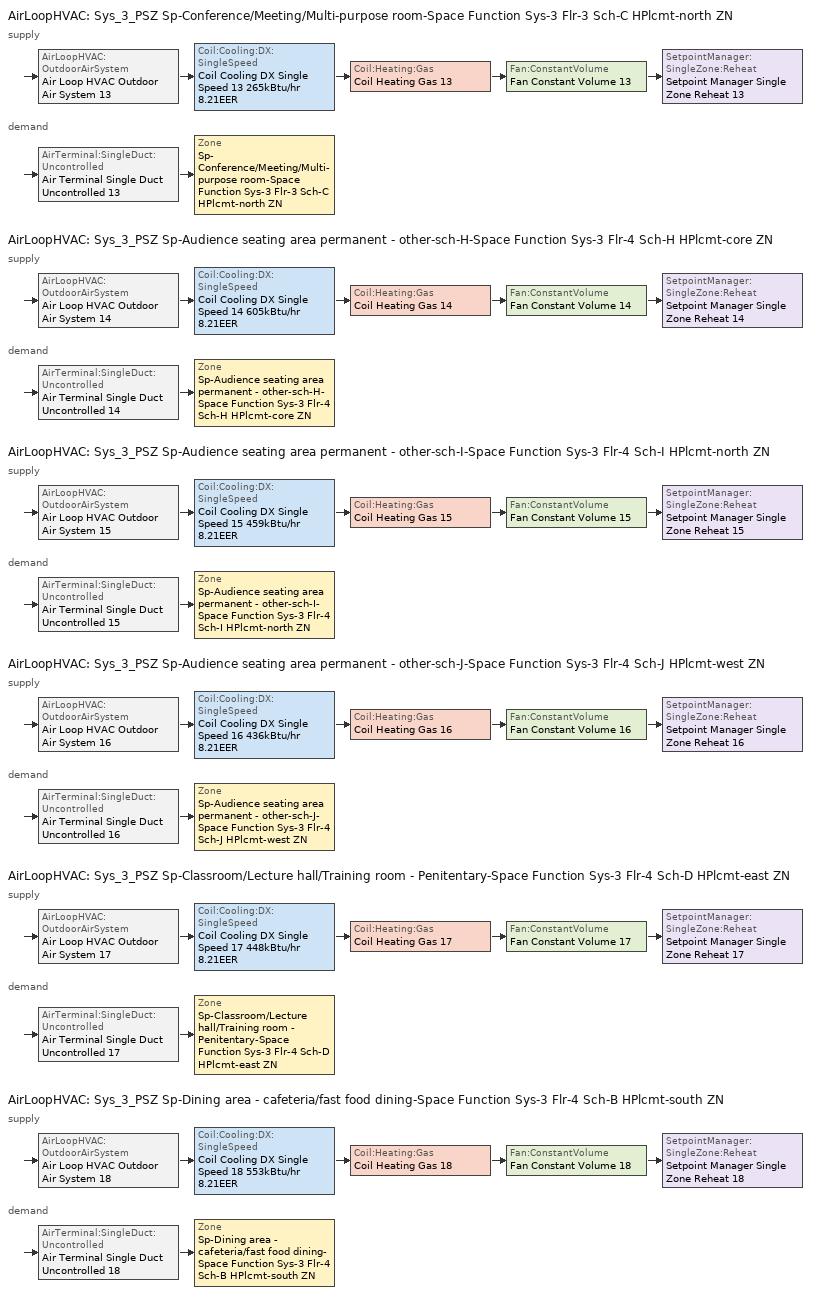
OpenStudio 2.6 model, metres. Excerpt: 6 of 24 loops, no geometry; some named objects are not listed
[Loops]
AirLoopHVAC 'Sys_3_PSZ Sp-Conference/Meeting/Multi-purpose room-Space Function Sys-3 Flr-3 Sch-C HPlcmt-north ZN'
 supply: AirLoopHVAC:OutdoorAirSystem 'Air Loop HVAC Outdoor Air System 13' > Coil:Cooling:DX:SingleSpeed 'Coil Cooling DX Single Speed 13 265kBtu/hr 8.21EER' > Coil:Heating:Gas 'Coil Heating Gas 13' > Fan:ConstantVolume 'Fan Constant Volume 13' > SetpointManager:SingleZone:Reheat 'Setpoint Manager Single Zone Reheat 13'
 demand: AirTerminal:SingleDuct:Uncontrolled 'Air Terminal Single Duct Uncontrolled 13' > Zone 'Sp-Conference/Meeting/Multi-purpose room-Space Function Sys-3 Flr-3 Sch-C HPlcmt-north ZN'
AirLoopHVAC 'Sys_3_PSZ Sp-Audience seating area permanent - other-sch-H-Space Function Sys-3 Flr-4 Sch-H HPlcmt-core ZN'
 supply: AirLoopHVAC:OutdoorAirSystem 'Air Loop HVAC Outdoor Air System 14' > Coil:Cooling:DX:SingleSpeed 'Coil Cooling DX Single Speed 14 605kBtu/hr 8.21EER' > Coil:Heating:Gas 'Coil Heating Gas 14' > Fan:ConstantVolume 'Fan Constant Volume 14' > SetpointManager:SingleZone:Reheat 'Setpoint Manager Single Zone Reheat 14'
 demand: AirTerminal:SingleDuct:Uncontrolled 'Air Terminal Single Duct Uncontrolled 14' > Zone 'Sp-Audience seating area permanent - other-sch-H-Space Function Sys-3 Flr-4 Sch-H HPlcmt-core ZN'
AirLoopHVAC 'Sys_3_PSZ Sp-Audience seating area permanent - other-sch-I-Space Function Sys-3 Flr-4 Sch-I HPlcmt-north ZN'
 supply: AirLoopHVAC:OutdoorAirSystem 'Air Loop HVAC Outdoor Air System 15' > Coil:Cooling:DX:SingleSpeed 'Coil Cooling DX Single Speed 15 459kBtu/hr 8.21EER' > Coil:Heating:Gas 'Coil Heating Gas 15' > Fan:ConstantVolume 'Fan Constant Volume 15' > SetpointManager:SingleZone:Reheat 'Setpoint Manager Single Zone Reheat 15'
 demand: AirTerminal:SingleDuct:Uncontrolled 'Air Terminal Single Duct Uncontrolled 15' > Zone 'Sp-Audience seating area permanent - other-sch-I-Space Function Sys-3 Flr-4 Sch-I HPlcmt-north ZN'
AirLoopHVAC 'Sys_3_PSZ Sp-Audience seating area permanent - other-sch-J-Space Function Sys-3 Flr-4 Sch-J HPlcmt-west ZN'
 supply: AirLoopHVAC:OutdoorAirSystem 'Air Loop HVAC Outdoor Air System 16' > Coil:Cooling:DX:SingleSpeed 'Coil Cooling DX Single Speed 16 436kBtu/hr 8.21EER' > Coil:Heating:Gas 'Coil Heating Gas 16' > Fan:ConstantVolume 'Fan Constant Volume 16' > SetpointManager:SingleZone:Reheat 'Setpoint Manager Single Zone Reheat 16'
 demand: AirTerminal:SingleDuct:Uncontrolled 'Air Terminal Single Duct Uncontrolled 16' > Zone 'Sp-Audience seating area permanent - other-sch-J-Space Function Sys-3 Flr-4 Sch-J HPlcmt-west ZN'
AirLoopHVAC 'Sys_3_PSZ Sp-Classroom/Lecture hall/Training room - Penitentary-Space Function Sys-3 Flr-4 Sch-D HPlcmt-east ZN'
 supply: AirLoopHVAC:OutdoorAirSystem 'Air Loop HVAC Outdoor Air System 17' > Coil:Cooling:DX:SingleSpeed 'Coil Cooling DX Single Speed 17 448kBtu/hr 8.21EER' > Coil:Heating:Gas 'Coil Heating Gas 17' > Fan:ConstantVolume 'Fan Constant Volume 17' > SetpointManager:SingleZone:Reheat 'Setpoint Manager Single Zone Reheat 17'
 demand: AirTerminal:SingleDuct:Uncontrolled 'Air Terminal Single Duct Uncontrolled 17' > Zone 'Sp-Classroom/Lecture hall/Training room - Penitentary-Space Function Sys-3 Flr-4 Sch-D HPlcmt-east ZN'
AirLoopHVAC 'Sys_3_PSZ Sp-Dining area - cafeteria/fast food dining-Space Function Sys-3 Flr-4 Sch-B HPlcmt-south ZN'
 supply: AirLoopHVAC:OutdoorAirSystem 'Air Loop HVAC Outdoor Air System 18' > Coil:Cooling:DX:SingleSpeed 'Coil Cooling DX Single Speed 18 553kBtu/hr 8.21EER' > Coil:Heating:Gas 'Coil Heating Gas 18' > Fan:ConstantVolume 'Fan Constant Volume 18' > SetpointManager:SingleZone:Reheat 'Setpoint Manager Single Zone Reheat 18'
 demand: AirTerminal:SingleDuct:Uncontrolled 'Air Terminal Single Duct Uncontrolled 18' > Zone 'Sp-Dining area - cafeteria/fast food dining-Space Function Sys-3 Flr-4 Sch-B HPlcmt-south ZN'
[Sizing:Zone] Zone Cooling Design Supply Air Temperature Input Method=SupplyAirTemperature; Zone Cooling Design Supply Air Temperature {C}=13; Zone Cooling Design Supply Air Temperature Difference {deltaC}=11.11; Zone Heating Design Supply Air Temperature Input Method=SupplyAirTemperature; Zone Heating Design Supply Air Temperature {C}=43; Zone Heating Design Supply Air Temperature Difference {deltaC}=11.11; Zone Cooling Design Supply Air Humidity Ratio {kg-H2O/kg-air}=0.0085; Zone Heating Design Supply Air Humidity Ratio {kg-H2O/kg-air}=0.008; Zone Heating Sizing Factor=1.3; Zone Cooling Sizing Factor=1.1; Cooling Design Air Flow Method=DesignDay; Heating Design Air Flow Method=DesignDay; Account for Dedicated Outdoor Air System=No; Dedicated Outdoor Air System Control Strategy=NeutralSupplyAir; Dedicated Outdoor Air Low Setpoint Temperature for Design {C}=autosize; Dedicated Outdoor Air High Setpoint Temperature for Design {C}=autosize
Sp-Conference/Meeting/Multi-purpose room-Space Function Sys-3 Flr-3 Sch-C HPlcmt-north ZN; Sp-Audience seating area permanent - other-sch-H-Space Function Sys-3 Flr-4 Sch-H HPlcmt-core ZN; Sp-Audience seating area permanent - other-sch-I-Space Function Sys-3 Flr-4 Sch-I HPlcmt-north ZN; Sp-Audience seating area permanent - other-sch-J-Space Function Sys-3 Flr-4 Sch-J HPlcmt-west ZN; Sp-Classroom/Lecture hall/Training room - Penitentary-Space Function Sys-3 Flr-4 Sch-D HPlcmt-east ZN; Sp-Dining area - cafeteria/fast food dining-Space Function Sys-3 Flr-4 Sch-B HPlcmt-south ZN
[Zone equipment]
Sp-Conference/Meeting/Multi-purpose room-Space Function Sys-3 Flr-3 Sch-C HPlcmt-north ZN: Air Terminal Single Duct Uncontrolled 13, Zone HVAC Baseboard Convective Water 13
Sp-Audience seating area permanent - other-sch-H-Space Function Sys-3 Flr-4 Sch-H HPlcmt-core ZN: Air Terminal Single Duct Uncontrolled 14, Zone HVAC Baseboard Convective Water 14
Sp-Audience seating area permanent - other-sch-I-Space Function Sys-3 Flr-4 Sch-I HPlcmt-north ZN: Air Terminal Single Duct Uncontrolled 15, Zone HVAC Baseboard Convective Water 15
Sp-Audience seating area permanent - other-sch-J-Space Function Sys-3 Flr-4 Sch-J HPlcmt-west ZN: Air Terminal Single Duct Uncontrolled 16, Zone HVAC Baseboard Convective Water 16
Sp-Classroom/Lecture hall/Training room - Penitentary-Space Function Sys-3 Flr-4 Sch-D HPlcmt-east ZN: Air Terminal Single Duct Uncontrolled 17, Zone HVAC Baseboard Convective Water 17
Sp-Dining area - cafeteria/fast food dining-Space Function Sys-3 Flr-4 Sch-B HPlcmt-south ZN: Air Terminal Single Duct Uncontrolled 18, Zone HVAC Baseboard Convective Water 18
[AirLoopHVAC] Design Supply Air Flow Rate {m3/s}=AutoSize
Name | Availability Schedule
Sys_3_PSZ Sp-Conference/Meeting/Multi-purpose room-Space Function Sys-3 Flr-3 Sch-C HPlcmt-north ZN | Sys_3_PSZ Sp-Conference/Meeting/Multi-purpose room-Space Function Sys-3 Flr-3 Sch-C HPlcmt-north ZN Occ Sch
Sys_3_PSZ Sp-Audience seating area permanent - other-sch-H-Space Function Sys-3 Flr-4 Sch-H HPlcmt-core ZN | Sys_3_PSZ Sp-Audience seating area permanent - other-sch-H-Space Function Sys-3 Flr-4 Sch-H HPlcmt-core ZN Occ Sch
Sys_3_PSZ Sp-Audience seating area permanent - other-sch-I-Space Function Sys-3 Flr-4 Sch-I HPlcmt-north ZN | Sys_3_PSZ Sp-Audience seating area permanent - other-sch-I-Space Function Sys-3 Flr-4 Sch-I HPlcmt-north ZN Occ Sch
Sys_3_PSZ Sp-Audience seating area permanent - other-sch-J-Space Function Sys-3 Flr-4 Sch-J HPlcmt-west ZN | Sys_3_PSZ Sp-Audience seating area permanent - other-sch-J-Space Function Sys-3 Flr-4 Sch-J HPlcmt-west ZN Occ Sch
Sys_3_PSZ Sp-Classroom/Lecture hall/Training room - Penitentary-Space Function Sys-3 Flr-4 Sch-D HPlcmt-east ZN | Sys_3_PSZ Sp-Classroom/Lecture hall/Training room - Penitentary-Space Function Sys-3 Flr-4 Sch-D HPlcmt-east ZN Occ Sch
Sys_3_PSZ Sp-Dining area - cafeteria/fast food dining-Space Function Sys-3 Flr-4 Sch-B HPlcmt-south ZN | Sys_3_PSZ Sp-Dining area - cafeteria/fast food dining-Space Function Sys-3 Flr-4 Sch-B HPlcmt-south ZN Occ Sch
[Sizing:System] Type of Load to Size On=Sensible; Design Outdoor Air Flow Rate {m3/s}=Autosize; Minimum System Air Flow Ratio=1; Preheat Design Temperature {C}=7; Preheat Design Humidity Ratio {kg-H2O/kg-Air}=0.008; Precool Design Temperature {C}=13; Precool Design Humidity Ratio {kg-H2O/kg-Air}=0.008; Central Cooling Design Supply Air Temperature {C}=13; Central Heating Design Supply Air Temperature {C}=43; Sizing Option=NonCoincident; 100% Outdoor Air in Cooling=No; 100% Outdoor Air in Heating=No; Central Cooling Design Supply Air Humidity Ratio {kg-H2O/kg-Air}=0.0085; Central Heating Design Supply Air Humidity Ratio {kg-H2O/kg-Air}=0.008; Cooling Design Air Flow Method=DesignDay; Cooling Design Air Flow Rate {m3/s}=0; Heating Design Air Flow Method=DesignDay; Heating Design Air Flow Rate {m3/s}=0; System Outdoor Air Method=ZoneSum; Zone Maximum Outdoor Air Fraction=1; Cooling Supply Air Flow Rate Per Floor Area {m3/s-m2}=0.00996765; Cooling Fraction of Autosized Cooling Supply Air Flow Rate=1; Cooling Supply Air Flow Rate Per Unit Cooling Capacity {m3/s-W}=3.94755e-05; Heating Supply Air Flow Rate Per Floor Area {m3/s-m2}=0.00996765; Heating Fraction of Autosized Heating Supply Air Flow Rate=1; Heating Fraction of Autosized Cooling Supply Air Flow Rate=1; Heating Supply Air Flow Rate Per Unit Heating Capacity {m3/s-W}=3.15882e-05; Cooling Design Capacity Method=CoolingDesignCapacity; Cooling Design Capacity {W}=autosize; Cooling Design Capacity Per Floor Area {W/m2}=234.7; Fraction of Autosized Cooling Design Capacity=1; Heating Design Capacity Method=HeatingDesignCapacity; Heating Design Capacity {W}=autosize; Heating Design Capacity Per Floor Area {W/m2}=157; Fraction of Autosized Heating Design Capacity=1; Central Cooling Capacity Control Method=OnOff
Sys_3_PSZ Sp-Conference/Meeting/Multi-purpose room-Space Function Sys-3 Flr-3 Sch-C HPlcmt-north ZN; Sys_3_PSZ Sp-Audience seating area permanent - other-sch-H-Space Function Sys-3 Flr-4 Sch-H HPlcmt-core ZN; Sys_3_PSZ Sp-Audience seating area permanent - other-sch-I-Space Function Sys-3 Flr-4 Sch-I HPlcmt-north ZN; Sys_3_PSZ Sp-Audience seating area permanent - other-sch-J-Space Function Sys-3 Flr-4 Sch-J HPlcmt-west ZN; Sys_3_PSZ Sp-Classroom/Lecture hall/Training room - Penitentary-Space Function Sys-3 Flr-4 Sch-D HPlcmt-east ZN; Sys_3_PSZ Sp-Dining area - cafeteria/fast food dining-Space Function Sys-3 Flr-4 Sch-B HPlcmt-south ZN
[Fan:ConstantVolume] Availability Schedule=Always On Discrete; Fan Efficiency=0.39975; Pressure Rise {Pa}=640; Maximum Flow Rate {m3/s}=AutoSize; Motor Efficiency=0.615
Fan Constant Volume 13; Fan Constant Volume 14; Fan Constant Volume 15; Fan Constant Volume 16; Fan Constant Volume 17; Fan Constant Volume 18
[Coil:Heating:Gas] Availability Schedule=Always On Discrete; Gas Burner Efficiency=0.81; Nominal Capacity {W}=AutoSize; Parasitic Electric Load {W}=0; Part Load Fraction Correlation Curve=FURNACE-EFFPLR-NECB2011; Parasitic Gas Load {W}=0
Coil Heating Gas 13; Coil Heating Gas 14; Coil Heating Gas 15; Coil Heating Gas 16; Coil Heating Gas 17; Coil Heating Gas 18
[Coil:Cooling:DX:SingleSpeed] Availability Schedule=Always On Discrete; Rated Total Cooling Capacity {W}=autosize; Rated Sensible Heat Ratio=autosize; Rated Air Flow Rate {m3/s}=autosize; Rated Evaporator Fan Power Per Volume Flow Rate {W/(m3/s)}=773.3; Total Cooling Capacity Function of Temperature Curve=DXCOOL-NECB2011-REF-CAPFT; Total Cooling Capacity Function of Flow Fraction Curve=DXCOOL-NECB2011-REF-CAPFFLOW; Energy Input Ratio Function of Temperature Curve=DXCOOL-NECB2011-REF-COOLEIRFT; Energy Input Ratio Function of Flow Fraction Curve=DXCOOL-NECB2011-REF-COOLEIRFFLOW; Part Load Fraction Correlation Curve=DXCOOL-NECB2011-REF-COOLPLFFPLR; Condenser Type=AirCooled; Evaporative Condenser Effectiveness=0; Evaporative Condenser Air Flow Rate {m3/s}=Autosize; Evaporative Condenser Pump Rated Power Consumption {W}=Autosize; Crankcase Heater Capacity {W}=0; Maximum Outdoor Dry-Bulb Temperature for Crankcase Heater Operation {C}=0; Basin Heater Capacity {W/K}=0; Basin Heater Setpoint Temperature {C}=10
Name | Rated COP {W/W}
Coil Cooling DX Single Speed 13 265kBtu/hr 8.21EER | 2.94577
Coil Cooling DX Single Speed 14 605kBtu/hr 8.21EER | 3.16457
Coil Cooling DX Single Speed 15 459kBtu/hr 8.21EER | 3.07059
Coil Cooling DX Single Speed 16 436kBtu/hr 8.21EER | 3.0555
Coil Cooling DX Single Speed 17 448kBtu/hr 8.21EER | 3.06315
Coil Cooling DX Single Speed 18 553kBtu/hr 8.21EER | 3.13112
[Controller:OutdoorAir] Minimum Outdoor Air Flow Rate {m3/s}=autosize; Maximum Outdoor Air Flow Rate {m3/s}=Autosize; Economizer Control Type=DifferentialEnthalpy; Economizer Control Action Type=ModulateFlow; Lockout Type=NoLockout; Minimum Limit Type=FixedMinimum; High Humidity Control=No; Heat Recovery Bypass Control Type=BypassWhenOAFlowGreaterThanMinimum
Name | Minimum Outdoor Air Schedule | Controller Mechanical Ventilation
Controller Outdoor Air 13 | Sys_3_PSZ Sp-Conference/Meeting/Multi-purpose room-Space Function Sys-3 Flr-3 Sch-C HPlcmt-north ZN Occ Sch | Controller Mechanical Ventilation 13
Controller Outdoor Air 14 | Sys_3_PSZ Sp-Audience seating area permanent - other-sch-H-Space Function Sys-3 Flr-4 Sch-H HPlcmt-core ZN Occ Sch | Controller Mechanical Ventilation 14
Controller Outdoor Air 15 | Sys_3_PSZ Sp-Audience seating area permanent - other-sch-I-Space Function Sys-3 Flr-4 Sch-I HPlcmt-north ZN Occ Sch | Controller Mechanical Ventilation 15
Controller Outdoor Air 16 | Sys_3_PSZ Sp-Audience seating area permanent - other-sch-J-Space Function Sys-3 Flr-4 Sch-J HPlcmt-west ZN Occ Sch | Controller Mechanical Ventilation 16
Controller Outdoor Air 17 | Sys_3_PSZ Sp-Classroom/Lecture hall/Training room - Penitentary-Space Function Sys-3 Flr-4 Sch-D HPlcmt-east ZN Occ Sch | Controller Mechanical Ventilation 17
Controller Outdoor Air 18 | Sys_3_PSZ Sp-Dining area - cafeteria/fast food dining-Space Function Sys-3 Flr-4 Sch-B HPlcmt-south ZN Occ Sch | Controller Mechanical Ventilation 18
[Controller:MechanicalVentilation] Availability Schedule=Always On Discrete; System Outdoor Air Method=ZoneSum
Controller Mechanical Ventilation 13; Controller Mechanical Ventilation 14; Controller Mechanical Ventilation 15; Controller Mechanical Ventilation 16; Controller Mechanical Ventilation 17; Controller Mechanical Ventilation 18
[AirLoopHVAC:OutdoorAirSystem]
Name | Controller
Air Loop HVAC Outdoor Air System 13 | Controller Outdoor Air 13
Air Loop HVAC Outdoor Air System 14 | Controller Outdoor Air 14
Air Loop HVAC Outdoor Air System 15 | Controller Outdoor Air 15
Air Loop HVAC Outdoor Air System 16 | Controller Outdoor Air 16
Air Loop HVAC Outdoor Air System 17 | Controller Outdoor Air 17
Air Loop HVAC Outdoor Air System 18 | Controller Outdoor Air 18
[SetpointManager:SingleZone:Reheat] Minimum Supply Air Temperature {C}=13; Maximum Supply Air Temperature {C}=43
Name | Control Zone
Setpoint Manager Single Zone Reheat 13 | Sp-Conference/Meeting/Multi-purpose room-Space Function Sys-3 Flr-3 Sch-C HPlcmt-north ZN
Setpoint Manager Single Zone Reheat 14 | Sp-Audience seating area permanent - other-sch-H-Space Function Sys-3 Flr-4 Sch-H HPlcmt-core ZN
Setpoint Manager Single Zone Reheat 15 | Sp-Audience seating area permanent - other-sch-I-Space Function Sys-3 Flr-4 Sch-I HPlcmt-north ZN
Setpoint Manager Single Zone Reheat 16 | Sp-Audience seating area permanent - other-sch-J-Space Function Sys-3 Flr-4 Sch-J HPlcmt-west ZN
Setpoint Manager Single Zone Reheat 17 | Sp-Classroom/Lecture hall/Training room - Penitentary-Space Function Sys-3 Flr-4 Sch-D HPlcmt-east ZN
Setpoint Manager Single Zone Reheat 18 | Sp-Dining area - cafeteria/fast food dining-Space Function Sys-3 Flr-4 Sch-B HPlcmt-south ZN
[AirTerminal:SingleDuct:Uncontrolled] Availability Schedule=Always On Discrete; Maximum Air Flow Rate {m3/s}=AutoSize
Air Terminal Single Duct Uncontrolled 13; Air Terminal Single Duct Uncontrolled 14; Air Terminal Single Duct Uncontrolled 15; Air Terminal Single Duct Uncontrolled 16; Air Terminal Single Duct Uncontrolled 17; Air Terminal Single Duct Uncontrolled 18
[Schedule:Ruleset]
Name | Default Day Schedule | Summer Design Day Schedule | Winter Design Day Schedule
Sys_3_PSZ Sp-Audience seating area permanent - other-sch-H-Space Function Sys-3 Flr-4 Sch-H HPlcmt-core ZN Occ Sch | Sys_3_PSZ Sp-Audience seating area permanent - other-sch-H-Space Function Sys-3 Flr-4 Sch-H HPlcmt-core ZN Occ Sch Default | Sys_3_PSZ Sp-Audience seating area permanent - other-sch-H-Space Function Sys-3 Flr-4 Sch-H HPlcmt-core ZN Occ Sch Summer Design Day | Sys_3_PSZ Sp-Audience seating area permanent - other-sch-H-Space Function Sys-3 Flr-4 Sch-H HPlcmt-core ZN Occ Sch Winter Design Day
Sys_3_PSZ Sp-Audience seating area permanent - other-sch-I-Space Function Sys-3 Flr-4 Sch-I HPlcmt-north ZN Occ Sch | Sys_3_PSZ Sp-Audience seating area permanent - other-sch-I-Space Function Sys-3 Flr-4 Sch-I HPlcmt-north ZN Occ Sch Default | Sys_3_PSZ Sp-Audience seating area permanent - other-sch-I-Space Function Sys-3 Flr-4 Sch-I HPlcmt-north ZN Occ Sch Summer Design Day | Sys_3_PSZ Sp-Audience seating area permanent - other-sch-I-Space Function Sys-3 Flr-4 Sch-I HPlcmt-north ZN Occ Sch Winter Design Day
Sys_3_PSZ Sp-Audience seating area permanent - other-sch-J-Space Function Sys-3 Flr-4 Sch-J HPlcmt-west ZN Occ Sch | Sys_3_PSZ Sp-Audience seating area permanent - other-sch-J-Space Function Sys-3 Flr-4 Sch-J HPlcmt-west ZN Occ Sch Default | Sys_3_PSZ Sp-Audience seating area permanent - other-sch-J-Space Function Sys-3 Flr-4 Sch-J HPlcmt-west ZN Occ Sch Summer Design Day | Sys_3_PSZ Sp-Audience seating area permanent - other-sch-J-Space Function Sys-3 Flr-4 Sch-J HPlcmt-west ZN Occ Sch Winter Design Day
Sys_3_PSZ Sp-Classroom/Lecture hall/Training room - Penitentary-Space Function Sys-3 Flr-4 Sch-D HPlcmt-east ZN Occ Sch | Sys_3_PSZ Sp-Classroom/Lecture hall/Training room - Penitentary-Space Function Sys-3 Flr-4 Sch-D HPlcmt-east ZN Occ Sch Default | Sys_3_PSZ Sp-Classroom/Lecture hall/Training room - Penitentary-Space Function Sys-3 Flr-4 Sch-D HPlcmt-east ZN Occ Sch Summer Design Day | Sys_3_PSZ Sp-Classroom/Lecture hall/Training room - Penitentary-Space Function Sys-3 Flr-4 Sch-D HPlcmt-east ZN Occ Sch Winter Design Day
Sys_3_PSZ Sp-Conference/Meeting/Multi-purpose room-Space Function Sys-3 Flr-3 Sch-C HPlcmt-north ZN Occ Sch | Sys_3_PSZ Sp-Conference/Meeting/Multi-purpose room-Space Function Sys-3 Flr-3 Sch-C HPlcmt-north ZN Occ Sch Default | Sys_3_PSZ Sp-Conference/Meeting/Multi-purpose room-Space Function Sys-3 Flr-3 Sch-C HPlcmt-north ZN Occ Sch Summer Design Day | Sys_3_PSZ Sp-Conference/Meeting/Multi-purpose room-Space Function Sys-3 Flr-3 Sch-C HPlcmt-north ZN Occ Sch Winter Design Day
Sys_3_PSZ Sp-Dining area - cafeteria/fast food dining-Space Function Sys-3 Flr-4 Sch-B HPlcmt-south ZN Occ Sch | Sys_3_PSZ Sp-Dining area - cafeteria/fast food dining-Space Function Sys-3 Flr-4 Sch-B HPlcmt-south ZN Occ Sch Default | Sys_3_PSZ Sp-Dining area - cafeteria/fast food dining-Space Function Sys-3 Flr-4 Sch-B HPlcmt-south ZN Occ Sch Summer Design Day | Sys_3_PSZ Sp-Dining area - cafeteria/fast food dining-Space Function Sys-3 Flr-4 Sch-B HPlcmt-south ZN Occ Sch Winter Design Day
[Schedule:Day]
Sys_3_PSZ Sp-Audience seating area permanent - other-sch-H-Space Function Sys-3 Flr-4 Sch-H HPlcmt-core ZN Occ Sch Default; Sys_3_PSZ Sp-Audience seating area permanent - other-sch-H-Space Function Sys-3 Flr-4 Sch-H HPlcmt-core ZN Occ Sch Winter Design Day; Sys_3_PSZ Sp-Audience seating area permanent - other-sch-H-Space Function Sys-3 Flr-4 Sch-H HPlcmt-core ZN Occ Sch Summer Design Day; Sys_3_PSZ Sp-Audience seating area permanent - other-sch-H-Space Function Sys-3 Flr-4 Sch-H HPlcmt-core ZN Occ Sch Monday; Sys_3_PSZ Sp-Audience seating area permanent - other-sch-H-Space Function Sys-3 Flr-4 Sch-H HPlcmt-core ZN Occ Sch Tuesday; Sys_3_PSZ Sp-Audience seating area permanent - other-sch-H-Space Function Sys-3 Flr-4 Sch-H HPlcmt-core ZN Occ Sch Wednesday; Sys_3_PSZ Sp-Audience seating area permanent - other-sch-H-Space Function Sys-3 Flr-4 Sch-H HPlcmt-core ZN Occ Sch Thursday; Sys_3_PSZ Sp-Audience seating area permanent - other-sch-H-Space Function Sys-3 Flr-4 Sch-H HPlcmt-core ZN Occ Sch Friday; Sys_3_PSZ Sp-Audience seating area permanent - other-sch-H-Space Function Sys-3 Flr-4 Sch-H HPlcmt-core ZN Occ Sch Saturday; Sys_3_PSZ Sp-Audience seating area permanent - other-sch-H-Space Function Sys-3 Flr-4 Sch-H HPlcmt-core ZN Occ Sch Sunday; Sys_3_PSZ Sp-Audience seating area permanent - other-sch-I-Space Function Sys-3 Flr-4 Sch-I HPlcmt-north ZN Occ Sch Default; Sys_3_PSZ Sp-Audience seating area permanent - other-sch-I-Space Function Sys-3 Flr-4 Sch-I HPlcmt-north ZN Occ Sch Winter Design Day; Sys_3_PSZ Sp-Audience seating area permanent - other-sch-I-Space Function Sys-3 Flr-4 Sch-I HPlcmt-north ZN Occ Sch Summer Design Day; Sys_3_PSZ Sp-Audience seating area permanent - other-sch-J-Space Function Sys-3 Flr-4 Sch-J HPlcmt-west ZN Occ Sch Default; Sys_3_PSZ Sp-Audience seating area permanent - other-sch-J-Space Function Sys-3 Flr-4 Sch-J HPlcmt-west ZN Occ Sch Winter Design Day; Sys_3_PSZ Sp-Audience seating area permanent - other-sch-J-Space Function Sys-3 Flr-4 Sch-J HPlcmt-west ZN Occ Sch Summer Design Day; Sys_3_PSZ Sp-Audience seating area permanent - other-sch-J-Space Function Sys-3 Flr-4 Sch-J HPlcmt-west ZN Occ Sch Monday; Sys_3_PSZ Sp-Audience seating area permanent - other-sch-J-Space Function Sys-3 Flr-4 Sch-J HPlcmt-west ZN Occ Sch Tuesday; Sys_3_PSZ Sp-Audience seating area permanent - other-sch-J-Space Function Sys-3 Flr-4 Sch-J HPlcmt-west ZN Occ Sch Wednesday; Sys_3_PSZ Sp-Audience seating area permanent - other-sch-J-Space Function Sys-3 Flr-4 Sch-J HPlcmt-west ZN Occ Sch Thursday; Sys_3_PSZ Sp-Audience seating area permanent - other-sch-J-Space Function Sys-3 Flr-4 Sch-J HPlcmt-west ZN Occ Sch Friday; Sys_3_PSZ Sp-Audience seating area permanent - other-sch-J-Space Function Sys-3 Flr-4 Sch-J HPlcmt-west ZN Occ Sch Saturday; Sys_3_PSZ Sp-Audience seating area permanent - other-sch-J-Space Function Sys-3 Flr-4 Sch-J HPlcmt-west ZN Occ Sch Sunday; Sys_3_PSZ Sp-Classroom/Lecture hall/Training room - Penitentary-Space Function Sys-3 Flr-4 Sch-D HPlcmt-east ZN Occ Sch Default; Sys_3_PSZ Sp-Classroom/Lecture hall/Training room - Penitentary-Space Function Sys-3 Flr-4 Sch-D HPlcmt-east ZN Occ Sch Winter Design Day; Sys_3_PSZ Sp-Classroom/Lecture hall/Training room - Penitentary-Space Function Sys-3 Flr-4 Sch-D HPlcmt-east ZN Occ Sch Summer Design Day; Sys_3_PSZ Sp-Conference/Meeting/Multi-purpose room-Space Function Sys-3 Flr-3 Sch-C HPlcmt-north ZN Occ Sch Default; Sys_3_PSZ Sp-Conference/Meeting/Multi-purpose room-Space Function Sys-3 Flr-3 Sch-C HPlcmt-north ZN Occ Sch Winter Design Day; Sys_3_PSZ Sp-Conference/Meeting/Multi-purpose room-Space Function Sys-3 Flr-3 Sch-C HPlcmt-north ZN Occ Sch Summer Design Day; Sys_3_PSZ Sp-Dining area - cafeteria/fast food dining-Space Function Sys-3 Flr-4 Sch-B HPlcmt-south ZN Occ Sch Default; Sys_3_PSZ Sp-Dining area - cafeteria/fast food dining-Space Function Sys-3 Flr-4 Sch-B HPlcmt-south ZN Occ Sch Winter Design Day; Sys_3_PSZ Sp-Dining area - cafeteria/fast food dining-Space Function Sys-3 Flr-4 Sch-B HPlcmt-south ZN Occ Sch Summer Design Day: 24, 0, 1
Sys_3_PSZ Sp-Audience seating area permanent - other-sch-I-Space Function Sys-3 Flr-4 Sch-I HPlcmt-north ZN Occ Sch Monday; Sys_3_PSZ Sp-Audience seating area permanent - other-sch-I-Space Function Sys-3 Flr-4 Sch-I HPlcmt-north ZN Occ Sch Tuesday; Sys_3_PSZ Sp-Audience seating area permanent - other-sch-I-Space Function Sys-3 Flr-4 Sch-I HPlcmt-north ZN Occ Sch Wednesday; Sys_3_PSZ Sp-Audience seating area permanent - other-sch-I-Space Function Sys-3 Flr-4 Sch-I HPlcmt-north ZN Occ Sch Thursday; Sys_3_PSZ Sp-Audience seating area permanent - other-sch-I-Space Function Sys-3 Flr-4 Sch-I HPlcmt-north ZN Occ Sch Friday: 18, 0, 0, 24, 0, 1
Sys_3_PSZ Sp-Audience seating area permanent - other-sch-I-Space Function Sys-3 Flr-4 Sch-I HPlcmt-north ZN Occ Sch Saturday: 13, 0, 0, 24, 0, 1
Sys_3_PSZ Sp-Audience seating area permanent - other-sch-I-Space Function Sys-3 Flr-4 Sch-I HPlcmt-north ZN Occ Sch Sunday: 8, 0, 0, 14, 0, 1, 24, 0, 0
Sys_3_PSZ Sp-Classroom/Lecture hall/Training room - Penitentary-Space Function Sys-3 Flr-4 Sch-D HPlcmt-east ZN Occ Sch Monday; Sys_3_PSZ Sp-Classroom/Lecture hall/Training room - Penitentary-Space Function Sys-3 Flr-4 Sch-D HPlcmt-east ZN Occ Sch Tuesday; Sys_3_PSZ Sp-Classroom/Lecture hall/Training room - Penitentary-Space Function Sys-3 Flr-4 Sch-D HPlcmt-east ZN Occ Sch Wednesday; Sys_3_PSZ Sp-Classroom/Lecture hall/Training room - Penitentary-Space Function Sys-3 Flr-4 Sch-D HPlcmt-east ZN Occ Sch Thursday; Sys_3_PSZ Sp-Classroom/Lecture hall/Training room - Penitentary-Space Function Sys-3 Flr-4 Sch-D HPlcmt-east ZN Occ Sch Friday: 9, 0, 0, 18, 0, 1, 19, 0, 0, 22, 0, 1, 24, 0, 0
Sys_3_PSZ Sp-Classroom/Lecture hall/Training room - Penitentary-Space Function Sys-3 Flr-4 Sch-D HPlcmt-east ZN Occ Sch Saturday; Sys_3_PSZ Sp-Classroom/Lecture hall/Training room - Penitentary-Space Function Sys-3 Flr-4 Sch-D HPlcmt-east ZN Occ Sch Sunday: 24, 0, 0
Sys_3_PSZ Sp-Conference/Meeting/Multi-purpose room-Space Function Sys-3 Flr-3 Sch-C HPlcmt-north ZN Occ Sch Monday; Sys_3_PSZ Sp-Conference/Meeting/Multi-purpose room-Space Function Sys-3 Flr-3 Sch-C HPlcmt-north ZN Occ Sch Tuesday; Sys_3_PSZ Sp-Conference/Meeting/Multi-purpose room-Space Function Sys-3 Flr-3 Sch-C HPlcmt-north ZN Occ Sch Wednesday; Sys_3_PSZ Sp-Conference/Meeting/Multi-purpose room-Space Function Sys-3 Flr-3 Sch-C HPlcmt-north ZN Occ Sch Thursday; Sys_3_PSZ Sp-Conference/Meeting/Multi-purpose room-Space Function Sys-3 Flr-3 Sch-C HPlcmt-north ZN Occ Sch Friday; Sys_3_PSZ Sp-Conference/Meeting/Multi-purpose room-Space Function Sys-3 Flr-3 Sch-C HPlcmt-north ZN Occ Sch Saturday: 9, 0, 0, 21, 0, 1, 24, 0, 0
Sys_3_PSZ Sp-Conference/Meeting/Multi-purpose room-Space Function Sys-3 Flr-3 Sch-C HPlcmt-north ZN Occ Sch Sunday: 9, 0, 0, 19, 0, 1, 24, 0, 0
Sys_3_PSZ Sp-Dining area - cafeteria/fast food dining-Space Function Sys-3 Flr-4 Sch-B HPlcmt-south ZN Occ Sch Monday; Sys_3_PSZ Sp-Dining area - cafeteria/fast food dining-Space Function Sys-3 Flr-4 Sch-B HPlcmt-south ZN Occ Sch Tuesday; Sys_3_PSZ Sp-Dining area - cafeteria/fast food dining-Space Function Sys-3 Flr-4 Sch-B HPlcmt-south ZN Occ Sch Wednesday; Sys_3_PSZ Sp-Dining area - cafeteria/fast food dining-Space Function Sys-3 Flr-4 Sch-B HPlcmt-south ZN Occ Sch Thursday; Sys_3_PSZ Sp-Dining area - cafeteria/fast food dining-Space Function Sys-3 Flr-4 Sch-B HPlcmt-south ZN Occ Sch Friday: 1, 0, 1, 10, 0, 0, 24, 0, 1
Sys_3_PSZ Sp-Dining area - cafeteria/fast food dining-Space Function Sys-3 Flr-4 Sch-B HPlcmt-south ZN Occ Sch Saturday: 2, 0, 1, 10, 0, 0, 24, 0, 1
Sys_3_PSZ Sp-Dining area - cafeteria/fast food dining-Space Function Sys-3 Flr-4 Sch-B HPlcmt-south ZN Occ Sch Sunday: 1, 0, 0, 2, 0, 1, 11, 0, 0, 23, 0, 1, 24, 0, 0
[Schedule:Rule] Date Specification Type=DateRange; Start Month=1; Start Day=1; End Month=12
Name | Schedule Ruleset | Rule Order | Day Schedule | Apply Monday | End Day | Apply Tuesday | Apply Wednesday | Apply Thursday | Apply Friday | Apply Saturday | Apply Sunday
Sys_3_PSZ Sp-Audience seating area permanent - other-sch-H-Space Function Sys-3 Flr-4 Sch-H HPlcmt-core ZN Occ Sch Monday Rule | Sys_3_PSZ Sp-Audience seating area permanent - other-sch-H-Space Function Sys-3 Flr-4 Sch-H HPlcmt-core ZN Occ Sch | 6 | Sys_3_PSZ Sp-Audience seating area permanent - other-sch-H-Space Function Sys-3 Flr-4 Sch-H HPlcmt-core ZN Occ Sch Monday | Yes | 25
Sys_3_PSZ Sp-Audience seating area permanent - other-sch-H-Space Function Sys-3 Flr-4 Sch-H HPlcmt-core ZN Occ Sch Tuesday Rule | Sys_3_PSZ Sp-Audience seating area permanent - other-sch-H-Space Function Sys-3 Flr-4 Sch-H HPlcmt-core ZN Occ Sch | 5 | Sys_3_PSZ Sp-Audience seating area permanent - other-sch-H-Space Function Sys-3 Flr-4 Sch-H HPlcmt-core ZN Occ Sch Tuesday |  | 26 | Yes
Sys_3_PSZ Sp-Audience seating area permanent - other-sch-H-Space Function Sys-3 Flr-4 Sch-H HPlcmt-core ZN Occ Sch Wednesday Rule | Sys_3_PSZ Sp-Audience seating area permanent - other-sch-H-Space Function Sys-3 Flr-4 Sch-H HPlcmt-core ZN Occ Sch | 4 | Sys_3_PSZ Sp-Audience seating area permanent - other-sch-H-Space Function Sys-3 Flr-4 Sch-H HPlcmt-core ZN Occ Sch Wednesday |  | 27 |  | Yes
Sys_3_PSZ Sp-Audience seating area permanent - other-sch-H-Space Function Sys-3 Flr-4 Sch-H HPlcmt-core ZN Occ Sch Thursday Rule | Sys_3_PSZ Sp-Audience seating area permanent - other-sch-H-Space Function Sys-3 Flr-4 Sch-H HPlcmt-core ZN Occ Sch | 3 | Sys_3_PSZ Sp-Audience seating area permanent - other-sch-H-Space Function Sys-3 Flr-4 Sch-H HPlcmt-core ZN Occ Sch Thursday |  | 28 |  |  | Yes
Sys_3_PSZ Sp-Audience seating area permanent - other-sch-H-Space Function Sys-3 Flr-4 Sch-H HPlcmt-core ZN Occ Sch Friday Rule | Sys_3_PSZ Sp-Audience seating area permanent - other-sch-H-Space Function Sys-3 Flr-4 Sch-H HPlcmt-core ZN Occ Sch | 2 | Sys_3_PSZ Sp-Audience seating area permanent - other-sch-H-Space Function Sys-3 Flr-4 Sch-H HPlcmt-core ZN Occ Sch Friday |  | 29 |  |  |  | Yes
Sys_3_PSZ Sp-Audience seating area permanent - other-sch-H-Space Function Sys-3 Flr-4 Sch-H HPlcmt-core ZN Occ Sch Saturday Rule | Sys_3_PSZ Sp-Audience seating area permanent - other-sch-H-Space Function Sys-3 Flr-4 Sch-H HPlcmt-core ZN Occ Sch | 1 | Sys_3_PSZ Sp-Audience seating area permanent - other-sch-H-Space Function Sys-3 Flr-4 Sch-H HPlcmt-core ZN Occ Sch Saturday |  | 30 |  |  |  |  | Yes
Sys_3_PSZ Sp-Audience seating area permanent - other-sch-H-Space Function Sys-3 Flr-4 Sch-H HPlcmt-core ZN Occ Sch Sunday Rule | Sys_3_PSZ Sp-Audience seating area permanent - other-sch-H-Space Function Sys-3 Flr-4 Sch-H HPlcmt-core ZN Occ Sch | 0 | Sys_3_PSZ Sp-Audience seating area permanent - other-sch-H-Space Function Sys-3 Flr-4 Sch-H HPlcmt-core ZN Occ Sch Sunday |  | 31 |  |  |  |  |  | Yes
Sys_3_PSZ Sp-Audience seating area permanent - other-sch-I-Space Function Sys-3 Flr-4 Sch-I HPlcmt-north ZN Occ Sch Monday Rule | Sys_3_PSZ Sp-Audience seating area permanent - other-sch-I-Space Function Sys-3 Flr-4 Sch-I HPlcmt-north ZN Occ Sch | 6 | Sys_3_PSZ Sp-Audience seating area permanent - other-sch-I-Space Function Sys-3 Flr-4 Sch-I HPlcmt-north ZN Occ Sch Monday | Yes | 25
Sys_3_PSZ Sp-Audience seating area permanent - other-sch-I-Space Function Sys-3 Flr-4 Sch-I HPlcmt-north ZN Occ Sch Tuesday Rule | Sys_3_PSZ Sp-Audience seating area permanent - other-sch-I-Space Function Sys-3 Flr-4 Sch-I HPlcmt-north ZN Occ Sch | 5 | Sys_3_PSZ Sp-Audience seating area permanent - other-sch-I-Space Function Sys-3 Flr-4 Sch-I HPlcmt-north ZN Occ Sch Tuesday |  | 26 | Yes
Sys_3_PSZ Sp-Audience seating area permanent - other-sch-I-Space Function Sys-3 Flr-4 Sch-I HPlcmt-north ZN Occ Sch Wednesday Rule | Sys_3_PSZ Sp-Audience seating area permanent - other-sch-I-Space Function Sys-3 Flr-4 Sch-I HPlcmt-north ZN Occ Sch | 4 | Sys_3_PSZ Sp-Audience seating area permanent - other-sch-I-Space Function Sys-3 Flr-4 Sch-I HPlcmt-north ZN Occ Sch Wednesday |  | 27 |  | Yes
Sys_3_PSZ Sp-Audience seating area permanent - other-sch-I-Space Function Sys-3 Flr-4 Sch-I HPlcmt-north ZN Occ Sch Thursday Rule | Sys_3_PSZ Sp-Audience seating area permanent - other-sch-I-Space Function Sys-3 Flr-4 Sch-I HPlcmt-north ZN Occ Sch | 3 | Sys_3_PSZ Sp-Audience seating area permanent - other-sch-I-Space Function Sys-3 Flr-4 Sch-I HPlcmt-north ZN Occ Sch Thursday |  | 28 |  |  | Yes
Sys_3_PSZ Sp-Audience seating area permanent - other-sch-I-Space Function Sys-3 Flr-4 Sch-I HPlcmt-north ZN Occ Sch Friday Rule | Sys_3_PSZ Sp-Audience seating area permanent - other-sch-I-Space Function Sys-3 Flr-4 Sch-I HPlcmt-north ZN Occ Sch | 2 | Sys_3_PSZ Sp-Audience seating area permanent - other-sch-I-Space Function Sys-3 Flr-4 Sch-I HPlcmt-north ZN Occ Sch Friday |  | 29 |  |  |  | Yes
Sys_3_PSZ Sp-Audience seating area permanent - other-sch-I-Space Function Sys-3 Flr-4 Sch-I HPlcmt-north ZN Occ Sch Saturday Rule | Sys_3_PSZ Sp-Audience seating area permanent - other-sch-I-Space Function Sys-3 Flr-4 Sch-I HPlcmt-north ZN Occ Sch | 1 | Sys_3_PSZ Sp-Audience seating area permanent - other-sch-I-Space Function Sys-3 Flr-4 Sch-I HPlcmt-north ZN Occ Sch Saturday |  | 30 |  |  |  |  | Yes
Sys_3_PSZ Sp-Audience seating area permanent - other-sch-I-Space Function Sys-3 Flr-4 Sch-I HPlcmt-north ZN Occ Sch Sunday Rule | Sys_3_PSZ Sp-Audience seating area permanent - other-sch-I-Space Function Sys-3 Flr-4 Sch-I HPlcmt-north ZN Occ Sch | 0 | Sys_3_PSZ Sp-Audience seating area permanent - other-sch-I-Space Function Sys-3 Flr-4 Sch-I HPlcmt-north ZN Occ Sch Sunday |  | 31 |  |  |  |  |  | Yes
Sys_3_PSZ Sp-Audience seating area permanent - other-sch-J-Space Function Sys-3 Flr-4 Sch-J HPlcmt-west ZN Occ Sch Monday Rule | Sys_3_PSZ Sp-Audience seating area permanent - other-sch-J-Space Function Sys-3 Flr-4 Sch-J HPlcmt-west ZN Occ Sch | 6 | Sys_3_PSZ Sp-Audience seating area permanent - other-sch-J-Space Function Sys-3 Flr-4 Sch-J HPlcmt-west ZN Occ Sch Monday | Yes | 25
Sys_3_PSZ Sp-Audience seating area permanent - other-sch-J-Space Function Sys-3 Flr-4 Sch-J HPlcmt-west ZN Occ Sch Tuesday Rule | Sys_3_PSZ Sp-Audience seating area permanent - other-sch-J-Space Function Sys-3 Flr-4 Sch-J HPlcmt-west ZN Occ Sch | 5 | Sys_3_PSZ Sp-Audience seating area permanent - other-sch-J-Space Function Sys-3 Flr-4 Sch-J HPlcmt-west ZN Occ Sch Tuesday |  | 26 | Yes
Sys_3_PSZ Sp-Audience seating area permanent - other-sch-J-Space Function Sys-3 Flr-4 Sch-J HPlcmt-west ZN Occ Sch Wednesday Rule | Sys_3_PSZ Sp-Audience seating area permanent - other-sch-J-Space Function Sys-3 Flr-4 Sch-J HPlcmt-west ZN Occ Sch | 4 | Sys_3_PSZ Sp-Audience seating area permanent - other-sch-J-Space Function Sys-3 Flr-4 Sch-J HPlcmt-west ZN Occ Sch Wednesday |  | 27 |  | Yes
Sys_3_PSZ Sp-Audience seating area permanent - other-sch-J-Space Function Sys-3 Flr-4 Sch-J HPlcmt-west ZN Occ Sch Thursday Rule | Sys_3_PSZ Sp-Audience seating area permanent - other-sch-J-Space Function Sys-3 Flr-4 Sch-J HPlcmt-west ZN Occ Sch | 3 | Sys_3_PSZ Sp-Audience seating area permanent - other-sch-J-Space Function Sys-3 Flr-4 Sch-J HPlcmt-west ZN Occ Sch Thursday |  | 28 |  |  | Yes
Sys_3_PSZ Sp-Audience seating area permanent - other-sch-J-Space Function Sys-3 Flr-4 Sch-J HPlcmt-west ZN Occ Sch Friday Rule | Sys_3_PSZ Sp-Audience seating area permanent - other-sch-J-Space Function Sys-3 Flr-4 Sch-J HPlcmt-west ZN Occ Sch | 2 | Sys_3_PSZ Sp-Audience seating area permanent - other-sch-J-Space Function Sys-3 Flr-4 Sch-J HPlcmt-west ZN Occ Sch Friday |  | 29 |  |  |  | Yes
Sys_3_PSZ Sp-Audience seating area permanent - other-sch-J-Space Function Sys-3 Flr-4 Sch-J HPlcmt-west ZN Occ Sch Saturday Rule | Sys_3_PSZ Sp-Audience seating area permanent - other-sch-J-Space Function Sys-3 Flr-4 Sch-J HPlcmt-west ZN Occ Sch | 1 | Sys_3_PSZ Sp-Audience seating area permanent - other-sch-J-Space Function Sys-3 Flr-4 Sch-J HPlcmt-west ZN Occ Sch Saturday |  | 30 |  |  |  |  | Yes
Sys_3_PSZ Sp-Audience seating area permanent - other-sch-J-Space Function Sys-3 Flr-4 Sch-J HPlcmt-west ZN Occ Sch Sunday Rule | Sys_3_PSZ Sp-Audience seating area permanent - other-sch-J-Space Function Sys-3 Flr-4 Sch-J HPlcmt-west ZN Occ Sch | 0 | Sys_3_PSZ Sp-Audience seating area permanent - other-sch-J-Space Function Sys-3 Flr-4 Sch-J HPlcmt-west ZN Occ Sch Sunday |  | 31 |  |  |  |  |  | Yes
Sys_3_PSZ Sp-Classroom/Lecture hall/Training room - Penitentary-Space Function Sys-3 Flr-4 Sch-D HPlcmt-east ZN Occ Sch Monday Rule | Sys_3_PSZ Sp-Classroom/Lecture hall/Training room - Penitentary-Space Function Sys-3 Flr-4 Sch-D HPlcmt-east ZN Occ Sch | 6 | Sys_3_PSZ Sp-Classroom/Lecture hall/Training room - Penitentary-Space Function Sys-3 Flr-4 Sch-D HPlcmt-east ZN Occ Sch Monday | Yes | 25
Sys_3_PSZ Sp-Classroom/Lecture hall/Training room - Penitentary-Space Function Sys-3 Flr-4 Sch-D HPlcmt-east ZN Occ Sch Tuesday Rule | Sys_3_PSZ Sp-Classroom/Lecture hall/Training room - Penitentary-Space Function Sys-3 Flr-4 Sch-D HPlcmt-east ZN Occ Sch | 5 | Sys_3_PSZ Sp-Classroom/Lecture hall/Training room - Penitentary-Space Function Sys-3 Flr-4 Sch-D HPlcmt-east ZN Occ Sch Tuesday |  | 26 | Yes
Sys_3_PSZ Sp-Classroom/Lecture hall/Training room - Penitentary-Space Function Sys-3 Flr-4 Sch-D HPlcmt-east ZN Occ Sch Wednesday Rule | Sys_3_PSZ Sp-Classroom/Lecture hall/Training room - Penitentary-Space Function Sys-3 Flr-4 Sch-D HPlcmt-east ZN Occ Sch | 4 | Sys_3_PSZ Sp-Classroom/Lecture hall/Training room - Penitentary-Space Function Sys-3 Flr-4 Sch-D HPlcmt-east ZN Occ Sch Wednesday |  | 27 |  | Yes
Sys_3_PSZ Sp-Classroom/Lecture hall/Training room - Penitentary-Space Function Sys-3 Flr-4 Sch-D HPlcmt-east ZN Occ Sch Thursday Rule | Sys_3_PSZ Sp-Classroom/Lecture hall/Training room - Penitentary-Space Function Sys-3 Flr-4 Sch-D HPlcmt-east ZN Occ Sch | 3 | Sys_3_PSZ Sp-Classroom/Lecture hall/Training room - Penitentary-Space Function Sys-3 Flr-4 Sch-D HPlcmt-east ZN Occ Sch Thursday |  | 28 |  |  | Yes
Sys_3_PSZ Sp-Classroom/Lecture hall/Training room - Penitentary-Space Function Sys-3 Flr-4 Sch-D HPlcmt-east ZN Occ Sch Friday Rule | Sys_3_PSZ Sp-Classroom/Lecture hall/Training room - Penitentary-Space Function Sys-3 Flr-4 Sch-D HPlcmt-east ZN Occ Sch | 2 | Sys_3_PSZ Sp-Classroom/Lecture hall/Training room - Penitentary-Space Function Sys-3 Flr-4 Sch-D HPlcmt-east ZN Occ Sch Friday |  | 29 |  |  |  | Yes
Sys_3_PSZ Sp-Classroom/Lecture hall/Training room - Penitentary-Space Function Sys-3 Flr-4 Sch-D HPlcmt-east ZN Occ Sch Saturday Rule | Sys_3_PSZ Sp-Classroom/Lecture hall/Training room - Penitentary-Space Function Sys-3 Flr-4 Sch-D HPlcmt-east ZN Occ Sch | 1 | Sys_3_PSZ Sp-Classroom/Lecture hall/Training room - Penitentary-Space Function Sys-3 Flr-4 Sch-D HPlcmt-east ZN Occ Sch Saturday |  | 30 |  |  |  |  | Yes
Sys_3_PSZ Sp-Classroom/Lecture hall/Training room - Penitentary-Space Function Sys-3 Flr-4 Sch-D HPlcmt-east ZN Occ Sch Sunday Rule | Sys_3_PSZ Sp-Classroom/Lecture hall/Training room - Penitentary-Space Function Sys-3 Flr-4 Sch-D HPlcmt-east ZN Occ Sch | 0 | Sys_3_PSZ Sp-Classroom/Lecture hall/Training room - Penitentary-Space Function Sys-3 Flr-4 Sch-D HPlcmt-east ZN Occ Sch Sunday |  | 31 |  |  |  |  |  | Yes
Sys_3_PSZ Sp-Conference/Meeting/Multi-purpose room-Space Function Sys-3 Flr-3 Sch-C HPlcmt-north ZN Occ Sch Monday Rule | Sys_3_PSZ Sp-Conference/Meeting/Multi-purpose room-Space Function Sys-3 Flr-3 Sch-C HPlcmt-north ZN Occ Sch | 6 | Sys_3_PSZ Sp-Conference/Meeting/Multi-purpose room-Space Function Sys-3 Flr-3 Sch-C HPlcmt-north ZN Occ Sch Monday | Yes | 25
Sys_3_PSZ Sp-Conference/Meeting/Multi-purpose room-Space Function Sys-3 Flr-3 Sch-C HPlcmt-north ZN Occ Sch Tuesday Rule | Sys_3_PSZ Sp-Conference/Meeting/Multi-purpose room-Space Function Sys-3 Flr-3 Sch-C HPlcmt-north ZN Occ Sch | 5 | Sys_3_PSZ Sp-Conference/Meeting/Multi-purpose room-Space Function Sys-3 Flr-3 Sch-C HPlcmt-north ZN Occ Sch Tuesday |  | 26 | Yes
Sys_3_PSZ Sp-Conference/Meeting/Multi-purpose room-Space Function Sys-3 Flr-3 Sch-C HPlcmt-north ZN Occ Sch Wednesday Rule | Sys_3_PSZ Sp-Conference/Meeting/Multi-purpose room-Space Function Sys-3 Flr-3 Sch-C HPlcmt-north ZN Occ Sch | 4 | Sys_3_PSZ Sp-Conference/Meeting/Multi-purpose room-Space Function Sys-3 Flr-3 Sch-C HPlcmt-north ZN Occ Sch Wednesday |  | 27 |  | Yes
Sys_3_PSZ Sp-Conference/Meeting/Multi-purpose room-Space Function Sys-3 Flr-3 Sch-C HPlcmt-north ZN Occ Sch Thursday Rule | Sys_3_PSZ Sp-Conference/Meeting/Multi-purpose room-Space Function Sys-3 Flr-3 Sch-C HPlcmt-north ZN Occ Sch | 3 | Sys_3_PSZ Sp-Conference/Meeting/Multi-purpose room-Space Function Sys-3 Flr-3 Sch-C HPlcmt-north ZN Occ Sch Thursday |  | 28 |  |  | Yes
Sys_3_PSZ Sp-Conference/Meeting/Multi-purpose room-Space Function Sys-3 Flr-3 Sch-C HPlcmt-north ZN Occ Sch Friday Rule | Sys_3_PSZ Sp-Conference/Meeting/Multi-purpose room-Space Function Sys-3 Flr-3 Sch-C HPlcmt-north ZN Occ Sch | 2 | Sys_3_PSZ Sp-Conference/Meeting/Multi-purpose room-Space Function Sys-3 Flr-3 Sch-C HPlcmt-north ZN Occ Sch Friday |  | 29 |  |  |  | Yes
Sys_3_PSZ Sp-Conference/Meeting/Multi-purpose room-Space Function Sys-3 Flr-3 Sch-C HPlcmt-north ZN Occ Sch Saturday Rule | Sys_3_PSZ Sp-Conference/Meeting/Multi-purpose room-Space Function Sys-3 Flr-3 Sch-C HPlcmt-north ZN Occ Sch | 1 | Sys_3_PSZ Sp-Conference/Meeting/Multi-purpose room-Space Function Sys-3 Flr-3 Sch-C HPlcmt-north ZN Occ Sch Saturday |  | 30 |  |  |  |  | Yes
Sys_3_PSZ Sp-Conference/Meeting/Multi-purpose room-Space Function Sys-3 Flr-3 Sch-C HPlcmt-north ZN Occ Sch Sunday Rule | Sys_3_PSZ Sp-Conference/Meeting/Multi-purpose room-Space Function Sys-3 Flr-3 Sch-C HPlcmt-north ZN Occ Sch | 0 | Sys_3_PSZ Sp-Conference/Meeting/Multi-purpose room-Space Function Sys-3 Flr-3 Sch-C HPlcmt-north ZN Occ Sch Sunday |  | 31 |  |  |  |  |  | Yes
Sys_3_PSZ Sp-Dining area - cafeteria/fast food dining-Space Function Sys-3 Flr-4 Sch-B HPlcmt-south ZN Occ Sch Monday Rule | Sys_3_PSZ Sp-Dining area - cafeteria/fast food dining-Space Function Sys-3 Flr-4 Sch-B HPlcmt-south ZN Occ Sch | 6 | Sys_3_PSZ Sp-Dining area - cafeteria/fast food dining-Space Function Sys-3 Flr-4 Sch-B HPlcmt-south ZN Occ Sch Monday | Yes | 25
Sys_3_PSZ Sp-Dining area - cafeteria/fast food dining-Space Function Sys-3 Flr-4 Sch-B HPlcmt-south ZN Occ Sch Tuesday Rule | Sys_3_PSZ Sp-Dining area - cafeteria/fast food dining-Space Function Sys-3 Flr-4 Sch-B HPlcmt-south ZN Occ Sch | 5 | Sys_3_PSZ Sp-Dining area - cafeteria/fast food dining-Space Function Sys-3 Flr-4 Sch-B HPlcmt-south ZN Occ Sch Tuesday |  | 26 | Yes
Sys_3_PSZ Sp-Dining area - cafeteria/fast food dining-Space Function Sys-3 Flr-4 Sch-B HPlcmt-south ZN Occ Sch Wednesday Rule | Sys_3_PSZ Sp-Dining area - cafeteria/fast food dining-Space Function Sys-3 Flr-4 Sch-B HPlcmt-south ZN Occ Sch | 4 | Sys_3_PSZ Sp-Dining area - cafeteria/fast food dining-Space Function Sys-3 Flr-4 Sch-B HPlcmt-south ZN Occ Sch Wednesday |  | 27 |  | Yes
Sys_3_PSZ Sp-Dining area - cafeteria/fast food dining-Space Function Sys-3 Flr-4 Sch-B HPlcmt-south ZN Occ Sch Thursday Rule | Sys_3_PSZ Sp-Dining area - cafeteria/fast food dining-Space Function Sys-3 Flr-4 Sch-B HPlcmt-south ZN Occ Sch | 3 | Sys_3_PSZ Sp-Dining area - cafeteria/fast food dining-Space Function Sys-3 Flr-4 Sch-B HPlcmt-south ZN Occ Sch Thursday |  | 28 |  |  | Yes
Sys_3_PSZ Sp-Dining area - cafeteria/fast food dining-Space Function Sys-3 Flr-4 Sch-B HPlcmt-south ZN Occ Sch Friday Rule | Sys_3_PSZ Sp-Dining area - cafeteria/fast food dining-Space Function Sys-3 Flr-4 Sch-B HPlcmt-south ZN Occ Sch | 2 | Sys_3_PSZ Sp-Dining area - cafeteria/fast food dining-Space Function Sys-3 Flr-4 Sch-B HPlcmt-south ZN Occ Sch Friday |  | 29 |  |  |  | Yes
Sys_3_PSZ Sp-Dining area - cafeteria/fast food dining-Space Function Sys-3 Flr-4 Sch-B HPlcmt-south ZN Occ Sch Saturday Rule | Sys_3_PSZ Sp-Dining area - cafeteria/fast food dining-Space Function Sys-3 Flr-4 Sch-B HPlcmt-south ZN Occ Sch | 1 | Sys_3_PSZ Sp-Dining area - cafeteria/fast food dining-Space Function Sys-3 Flr-4 Sch-B HPlcmt-south ZN Occ Sch Saturday |  | 30 |  |  |  |  | Yes
Sys_3_PSZ Sp-Dining area - cafeteria/fast food dining-Space Function Sys-3 Flr-4 Sch-B HPlcmt-south ZN Occ Sch Sunday Rule | Sys_3_PSZ Sp-Dining area - cafeteria/fast food dining-Space Function Sys-3 Flr-4 Sch-B HPlcmt-south ZN Occ Sch | 0 | Sys_3_PSZ Sp-Dining area - cafeteria/fast food dining-Space Function Sys-3 Flr-4 Sch-B HPlcmt-south ZN Occ Sch Sunday |  | 31 |  |  |  |  |  | Yes
[Schedule:Constant]
Always On Discrete: Value=1
[Curve:Biquadratic] Minimum Value of x=13; Maximum Value of x=24; Minimum Value of y=24; Maximum Value of y=46
Name | Coefficient1 Constant | Coefficient2 x | Coefficient3 x**2 | Coefficient4 y | Coefficient5 y**2 | Coefficient6 x*y
DXCOOL-NECB2011-REF-CAPFT | 0.867905 | 0.0142459 | 0.00055436 | -0.0075575 | 3.3e-05 | -0.0001918
DXCOOL-NECB2011-REF-COOLEIRFT | 0.116936 | 0.0284933 | -0.0004112 | 0.0214108 | 0.00016103 | -0.0006791
[Curve:Quadratic] Coefficient1 Constant=1; Coefficient2 x=0; Coefficient3 x**2=0; Minimum Value of x=0; Maximum Value of x=1
DXCOOL-NECB2011-REF-CAPFFLOW; DXCOOL-NECB2011-REF-COOLEIRFFLOW
[Curve:Cubic] Maximum Value of x=1
Name | Coefficient1 Constant | Coefficient2 x | Coefficient3 x**2 | Coefficient4 x**3 | Minimum Value of x
DXCOOL-NECB2011-REF-COOLPLFFPLR | 0.0277 | 4.9151 | -8.184 | 4.2702 | 0.7
FURNACE-EFFPLR-NECB2011 | 0.7277 | 1.0667 | -1.5174 | 0.7282 | 0
